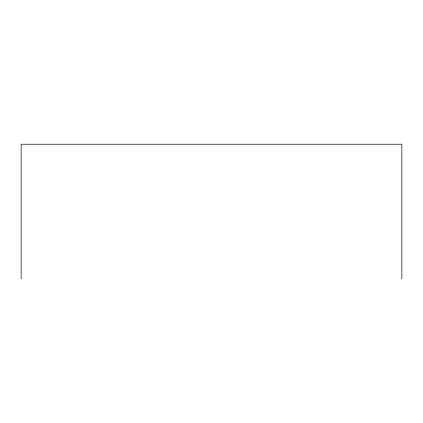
<?xml version="1.0" encoding="UTF-8"?>
<svg xmlns="http://www.w3.org/2000/svg" width="423" height="423" viewBox="0 0 423 423"><rect width="100%" height="100%" fill="white"/><g stroke="black" fill="none" stroke-linecap="round" stroke-linejoin="round"><path stroke-width="0.63" d="M401.85 278.783L401.85 144.217L21.15 144.217L21.15 278.783"/></g></svg>
